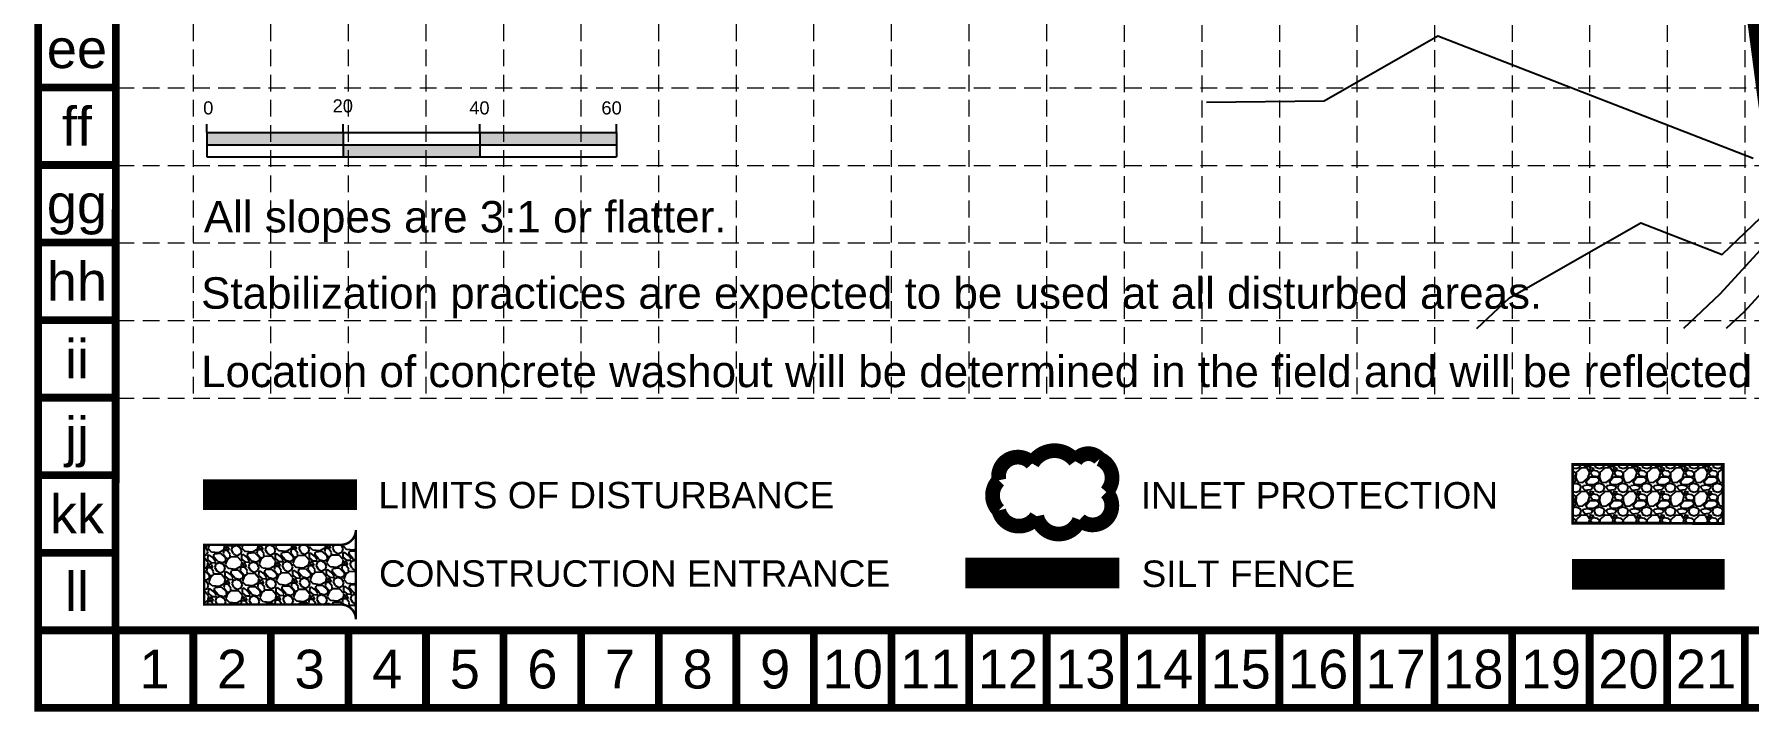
# Model space of a CAD drawing. Header units: feet. Extents: x 2592453 to 2593193, y 7034816 to 7035279.
# Drawn here: x 2592452.8 to 2592708.1, y 7034816.2 to 7034917.2 of the extents above; entities that cross this region are included whole.
import ezdxf
from ezdxf.enums import TextEntityAlignment as Align

# ---------------------------------------------------------------- set-up
doc = ezdxf.new("R2010")
doc.units = ezdxf.units.FT
doc.header["$LTSCALE"] = 40
doc.header["$MEASUREMENT"] = 0
for name, pattern in [('ACAD_ISO02W100', [15, 12, -3]), ('DASHED', [0.75, 0.5, -0.25]), ('HIDDEN', [0.375, 0.25, -0.125])]:
    doc.linetypes.add(name, pattern=pattern)
doc.layers.get('0').update_dxf_attribs({"color": 252})
for name, color, linetype in [('1 LIMITS OF DISTURBANCE', 1, 'DASHED'), ('BASE', 7, 'Continuous'), ('CONT-MNR', 252, 'Continuous'), ('GRID', 254, 'HIDDEN'), ('LEGEND', 7, 'Continuous')]:
    doc.layers.add(name, color=color, linetype=linetype)
doc.styles.add("L200'", font='ARIAL.TTF', dxfattribs={"height": 0.001968503937008})
doc.styles.get("Standard").update_dxf_attribs({"font": 'ARIAL.TTF'})

msp = doc.modelspace()

# ---------------------------------------------------------------- hatches: boundary and pattern name
h = msp.add_hatch(color=7)
h.paths.add_polyline_path([(2592498.848366947, 7034900.70972182), (2592498.848366947, 7034902.541076735), (2592478.52118007, 7034902.541076735), (2592478.52118007, 7034900.70972182)])
h.paths.add_polyline_path([(2592498.848366947, 7034900.70972182), (2592498.848366947, 7034898.878366905), (2592519.175553824, 7034898.878366905), (2592519.175553824, 7034900.70972182)])
h.paths.add_polyline_path([(2592519.175553824, 7034902.541076735), (2592519.175553824, 7034900.70972182), (2592539.502740701, 7034900.70972182), (2592539.502740701, 7034902.541076735)])
at = {"layer": 'LEGEND', "linetype": 'ACAD_ISO02W100'}
h = msp.add_hatch(dxfattribs=at)
h.set_pattern_fill('GRAVEL', color=240, scale=3.519539100000001, style=0)
h.set_pattern_definition([(228.0128, (2592431.456626537, 7034666.592982843), (-28.15630657801153, -31.67585662183916), [0.4735047123575999, -46.8770509923408]), (184.9697, (2592431.139868019, 7034666.241028932), (42.23447290085745, 3.519508504671423), [0.8125489529388001, -80.4423217041675]), (132.5103999999999, (2592430.330374025, 7034666.170638151), (35.19535833285871, -38.71496062802883), [0.5729387310108001, -56.72100476085121]), (267.2737, (2592428.957753777, 7034665.290753376), (3.519525084235142, 70.39078303817064), [0.7399408613058, -73.25413119111779]), (292.8337, (2592428.922558385, 7034664.551650165), (-17.59773036257332, 42.23445657111157), [0.7255705831605006, -71.83158627998436]), (357.2737, (2592429.204121514, 7034663.882937736), (-70.39078303817065, 3.519525084235143), [0.7399408613058003, -73.25413119111784]), (37.6942, (2592429.943224725, 7034663.847742345), (-45.75403415318968, -35.19535723058733), [0.9785339364338996, -96.87478227709586]), (72.2553, (2592430.717523327, 7034664.446063992), (24.63681157976252, 77.42984693569895), [0.9238367792808009, -91.45987282465117]), (121.4296, (2592430.999086455, 7034665.325948766), (-28.15634178050568, 45.75399083074152), [0.7424467731450004, -73.50231149075434]), (175.2364, (2592430.611937154, 7034665.959465805), (38.7149334306088, -3.519509298870233), [0.8476176405311929, -41.53324678833292]), (222.3974, (2592429.76724777, 7034666.029856587), (-42.23449507238968, -38.71490223233909), [1.0961534136168, -108.5192688974626]), (138.8141, (2592432.442097486, 7034665.255557984), (-24.63678407139794, 21.11722514420478), [0.3741305258691003, -37.03908044030042]), (171.4692, (2592432.160534358, 7034665.501925722), (45.75400226333979, -7.039106039694323), [0.7117810289666939, -70.46649080557934]), (225, (2592431.456626537, 7034665.607511895), (-3.907473344888503e-16, -3.519540189117687), [0.4977367390611002, -4.479641210167203]), (203.1985999999999, (2592431.210258801, 7034666.029856587), (17.59769455207224, 7.03908286432147), [0.2680410587778002, -26.53596979144651]), (291.8014, (2592430.963891064, 7034665.924270414), (-3.519538785003535, 10.55861826087208), [0.3790649196872999, -18.5742338577642]), (30.9638, (2592431.104672628, 7034665.572316504), (10.55861033936528, 7.039086940918714), [0.615669455223894, -19.90659409899911]), (161.5651, (2592431.632603493, 7034665.889075022), (7.039079729566923, -3.519533480079885), [0.4451900202981005, -10.68457104577171]), (16.38950000000001, (2592428.922558385, 7034665.924270414), (35.19539873739686, 10.5585916419193), [0.6236623285199999, -61.7427289027395]), (70.3462, (2592429.520880033, 7034666.100247369), (-14.07813967293903, -38.71493761634959), [0.5232182021451001, -51.79849290665279]), (293.1986, (2592431.632603493, 7034666.592982843), (-7.039082864321472, 17.59769455207224), [0.5360785980165003, -26.26793225220781]), (343.6105, (2592431.843775839, 7034666.100247369), (-35.19539873739686, 10.55859164191931), [0.623662328519994, -61.74272890273876]), (339.444, (2592428.922558385, 7034663.742156172), (-17.59770199193918, 7.039064109249225), [0.601418841408, -29.46953730714839]), (294.7751, (2592429.485684642, 7034663.530983825), (-17.59766800974297, 38.71494214329656), [0.5039205692597941, -49.8882102670409]), (66.80140000000002, (2592431.667798884, 7034663.073443742), (7.039082864321478, 17.59769455207224), [0.5360785980165002, -26.2679322522078]), (17.35400000000001, (2592431.87897123, 7034663.566179217), (-45.75401540629027, -14.07813705048601), [0.5899838588720999, -58.40824364907841]), (69.444, (2592429.943224725, 7034663.073443742), (-7.039064109249239, -17.59770199193918), [0.3007094207040003, -29.77024672785241]), (101.3098999999995, (2592431.456626537, 7034663.073443742), (-3.519530766300188, 14.07815904750625), [0.1794612987089994, -17.76673544343382]), (165.9638, (2592431.421431147, 7034663.249420698), (10.55861922163224, -3.519532262806947), [0.7255705831605, -13.785858677745]), (186.009, (2592430.717523327, 7034663.425397652), (35.19539012330407, 3.519536697850655), [0.6724079450550005, -66.56829153288933]), (303.6901, (2592431.104672628, 7034665.255557984), (-3.519543796850237, 7.039076643558306), [0.5075949680802001, -12.1822827534639]), (353.1572, (2592431.386235756, 7034664.833213293), (59.83216246677693, -7.039106349008916), [0.8861988281454004, -87.7335326462133]), (60.94540000000001, (2592432.266120531, 7034664.72762712), (-14.07815649572893, -24.63677505350805), [0.3623576675796, -35.87351467655342]), (90, (2592432.442097486, 7034665.044385639), (-3.519539100000001, 3.5195391), [0.211172346, -3.308366754]), (120.2564, (2592430.647132544, 7034663.530983825), (14.07813840390216, -24.63678234347676), [0.4889484499284001, -48.40605140263202]), (48.01279999999997, (2592430.400764808, 7034663.953328517), (28.15630657801153, 31.67585662183916), [0.9470094247151997, -46.40354627998319]), (0, (2592431.034281846, 7034664.657236338), (3.519539100000001, 3.5195391), [0.9150801660000003, -2.604458934]), (325.3048, (2592431.949362012, 7034664.657236338), (-35.19537079428212, 24.63680400180433), [0.5564884052574001, -55.09230988601341]), (254.0546, (2592432.406902094, 7034664.340477819), (-3.519538710374285, -14.0781568457572), [0.5124519320382004, -25.11017986526281]), (207.646, (2592432.266120531, 7034663.847742345), (-66.87122814320468, -35.19541814680051), [0.8343595367415005, -82.60173139943342]), (175.4261, (2592431.52701732, 7034663.460593044), (-45.7540102650014, 3.51952080248316), [0.882696886740892, -87.38689675979263])])
h.paths.add_polyline_path([(2592681.883307576, 7034844.338548179), (2592704.281202714, 7034844.298748177), (2592704.281202714, 7034853.097595927), (2592681.883307576, 7034853.063823043)])
at = {"layer": 'LEGEND'}
h = msp.add_hatch(dxfattribs=at)
h.set_pattern_fill('GRAVEL', color=4, scale=3.558068791200001, angle=-43.93425516442545, style=0)
h.set_pattern_definition([(184.0785448355745, (2587504.774951861, 7032679.908823911), (-42.71669199148998, -3.31103212887135), [0.4786883428928829, -47.39023134004641]), (141.0354448355745, (2587504.297474942, 7032679.874777756), (33.21622412811606, -27.0621749842705), [0.8214442256867623, -81.32295343650792]), (88.57614483557452, (2587503.658773033, 7032680.39133372), (-1.532837200852051, -52.87228105928865), [0.579210902381866, -57.34195049718054]), (223.3394448355745, (2587502.042302073, 7032680.713554452), (51.93636052410641, 48.77720540109473), [0.7480412665243055, -74.05607115363108]), (248.8994448355745, (2587501.498251336, 7032680.200159554), (16.81293616190472, 43.09107316800266), [0.7335136716498359, -72.61795311925991]), (313.3394448355745, (2587501.234181216, 7032679.515827217), (-48.77720540109473, 51.93636052410639), [0.7480412665243056, -74.05607115363111]), (353.7599448355745, (2587501.747576114, 7032678.97177648), (-57.99686673952775, 6.470242231391147), [0.9892463079485451, -97.93530620939259]), (28.32104483557454, (2587502.730960636, 7032678.864251792), (72.24756535039964, 39.0895259230241), [0.9339503608645059, -92.4611177482052]), (77.49534483557453, (2587503.553120169, 7032679.307329223), (11.59475601738994, 53.05947170734924), [0.7505746115036351, -74.30696837444196]), (131.3021448355745, (2587503.715634403, 7032680.040099724), (25.71656378682583, -29.71801685795298), [0.8568968231222781, -41.98792654264767]), (178.4631448355746, (2587503.150057695, 7032680.683834524), (-57.9032797183342, 1.439239266311649), [1.108153408881659, -109.7072693148664]), (94.87984483557392, (2587504.554287015, 7032678.243914786), (-3.123856160493722, 32.65469623606647), [0.3782262705733501, -37.44456089985724]), (127.5349448355745, (2587504.522112683, 7032678.620771732), (28.37240263958675, -37.21775468667793), [0.7195731581259142, -71.23791344176752]), (181.0657448355745, (2587504.08371481, 7032679.191381331), (-2.468704517501382, -2.562295721289353), [0.5031856465202905, -4.528681492888992]), (159.2643448355745, (2587504.200598616, 7032679.671665984), (17.74888473065248, -7.218924850415596), [0.2709754030002097, -26.82646882916338]), (247.8671448355745, (2587503.947176858, 7032679.7676064), (4.843817235607351, 10.15558901731994), [0.3832146830186136, -18.77757283894394]), (347.0295448355745, (2587503.80279828, 7032679.412628756), (12.6242933559417, -2.281510157962162), [0.6224094155758247, -20.1245189186094]), (117.6308448355745, (2587504.409325857, 7032679.272929737), (2.655891158741591, -7.499699416983971), [0.4500636794676768, -10.80153898143062]), (332.4552448355745, (2587502.461045799, 7032681.199454577), (33.02904818026958, -17.00017685729059), [0.6304897898006401, -62.418649303359]), (26.41194483557449, (2587503.020071125, 7032680.907889685), (-37.40491409730283, -18.31044640291844), [0.5289460645685834, -52.36555009215723]), (249.2643448355745, (2587504.903066608, 7032679.785388723), (7.218924850415599, 17.74888473065247), [0.5419472479316274, -26.55549698423194]), (299.6762448355745, (2587504.711185778, 7032679.278545207), (-18.21686165348751, 32.37390906843695), [0.6304897898006397, -62.41864930335897]), (295.5097448355746, (2587500.930449472, 7032679.610831721), (-7.874081744732944, 17.46810291987784), [0.6080027950402559, -29.79215118924769]), (250.8408448355745, (2587501.192294436, 7032679.062101425), (14.34429510821471, 40.5287524654278), [0.5094371733864334, -50.4343548847015]), (22.86714483557454, (2587502.459985803, 7032677.198406757), (17.46811135541392, 7.874063173025469), [0.5419472479316283, -26.55549698423199]), (333.4197448355745, (2587502.959342024, 7032677.409005822), (-43.18464068455076, 21.84398815415271), [0.5964426295376474, -59.04766021113146]), (25.50974483557453, (2587501.204461288, 7032678.408071595), (-17.46810291987785, -7.87408174473293), [0.3040013975201281, -30.09615258676784]), (57.37564483557449, (2587502.306248107, 7032677.346528982), (7.31252801000018, 12.7178795490691), [0.1814259276632879, -17.96123444197254]), (122.0295448355745, (2587502.404060346, 7032677.499330766), (5.218187226392351, -9.968402559354137), [0.7335136716498348, -13.93677755169082]), (142.0747448355744, (2587502.015036548, 7032678.121186263), (28.091650714275, -22.12474374111967), [0.67976904255876, -67.2970391454599]), (259.7558448355745, (2587503.580614942, 7032679.182022213), (2.375108067604307, 7.593295771725535), [0.5131517972044461, -12.3156466909755]), (309.2229448355745, (2587503.489354086, 7032678.677050521), (38.62158490516268, -47.09257259395734), [0.8959003732114053, -88.69398395097116]), (17.01114483557456, (2587504.055866705, 7032677.983005735), (-27.53010700758584, -8.061250402708737), [0.3663245304667862, -36.26623525827556]), (46.06574483557452, (2587504.40616479, 7032678.090177091), (-0.09359117482628075, 5.030998681953463), [0.213484127472, -3.344584663727999]), (76.3221448355745, (2587502.037851762, 7032678.247429186), (-7.031765725682979, -27.81087318263823), [0.494301148748669, -48.93597028114505]), (4.07854483557453, (2587502.154735568, 7032678.72771384), (42.71669199148998, 3.311032128871358), [0.9573766857857657, -46.91154299715351]), (316.0657448355745, (2587503.109689405, 7032678.79580615), (5.030998681953466, 0.09359117482628136), [0.9250978857120002, -2.632970905488]), (281.3705448355745, (2587503.775886087, 7032678.153943175), (-8.341987044248294, 42.62310992182619), [0.5625804888517968, -55.69542569950238]), (210.1203448355744, (2587503.88680109, 7032677.602405143), (-12.43710997165556, -7.780476557810506), [0.5180619321363027, -25.38507025536675]), (163.7117448355745, (2587503.438690767, 7032677.342432003), (-73.37064947333077, 21.28239191956375), [0.8434935779858228, -83.50600298527921]), (131.4918448355745, (2587502.629051419, 7032677.579007349), (-30.84114458045827, 34.65543178206526), [0.8923600947641688, -88.34355331379537])])
edge = h.paths.add_edge_path()
edge.add_line((2592500.718480495, 7034829.994667495), (2592500.718480495, 7034843.338850373))
edge.add_arc((2592498.494450462, 7034843.338850373), 2.224030032753944, -89.96094407501602, 0, ccw=False)
edge.add_line((2592498.495966482, 7034841.114820858), (2592478.114094428, 7034841.112974737))
edge.add_line((2592478.114094428, 7034841.112974737), (2592478.114094428, 7034832.210186034))
edge.add_line((2592478.114094428, 7034832.210186034), (2592498.492934441, 7034832.218697011))
edge.add_arc((2592498.494450462, 7034829.994667495), 2.22403003257146, 0, 90.0390559489768, ccw=False)

# ---------------------------------------------------------------- linework, layer by layer
at = {"color": 7}
for p, q in [((2592478.52118007, 7034902.541076735), (2592478.52118007, 7034903.760707946)), ((2592478.52118007, 7034902.541076735), (2592498.848366947, 7034902.541076735)), ((2592478.52118007, 7034902.541076735), (2592478.52118007, 7034898.878366905)), ((2592498.848366947, 7034902.541076735), (2592498.848366947, 7034903.760707946)), ((2592498.848366947, 7034902.541076735), (2592539.502740701, 7034902.541076735)), ((2592498.848366947, 7034902.541076735), (2592498.848366947, 7034898.878366905)), ((2592519.175553824, 7034902.541076735), (2592519.175553824, 7034903.760707946)), ((2592519.175553824, 7034902.541076735), (2592519.175553824, 7034898.878366905)), ((2592539.502740701, 7034902.541076735), (2592539.502740701, 7034903.760707946)), ((2592539.502740701, 7034902.541076735), (2592539.502740701, 7034898.878366905)), ((2592478.52118007, 7034900.70972182), (2592539.502740701, 7034900.70972182)), ((2592478.52118007, 7034898.878366905), (2592498.848366947, 7034898.878366905)), ((2592498.848366947, 7034898.878366905), (2592539.502740701, 7034898.878366905))]:
    msp.add_line(p, q, dxfattribs=at)
at = {"layer": '1 LIMITS OF DISTURBANCE', "ltscale": 0.25, "const_width": 3}
msp.add_lwpolyline([(2592711.291587986, 7034904.77415853), (2592707.361316803, 7034934.447562862), (2592637.051327682, 7034995.103571439), (2592652.206304623, 7035020.220522155), (2592647.193183999, 7035037.770443957), (2592649.339221909, 7035050.942974989), (2592651.791714547, 7035076.062616287), (2592666.200643057, 7035097.812628807), (2592650.519948802, 7035115.848432541), (2592631.695635979, 7035147.083209231), (2592640.286198809, 7035174.736079531), (2592652.510622287, 7035195.676412534), (2592660.151047241, 7035179.316748382), (2592707.165775607, 7035121.46525366), (2592753.49172881, 7035107.734937219)], dxfattribs=at)
at = {"layer": 'BASE', "const_width": 1.155}
for points in [[(2592453.414419404, 7034816.827223675), (2593192.614419403, 7034816.827223675), (2593192.614419403, 7035278.827223675), (2592453.414419404, 7035278.827223675)], [(2592464.939191815, 7034828.374199039), (2593181.09668709, 7034828.354169684), (2593181.081760511, 7035267.282749348), (2592465.084729146, 7035267.29604566)]]:
    msp.add_lwpolyline(points, close=True, dxfattribs=at)
for points in [[(2592464.964419404, 7034909.227223675), (2592453.414419404, 7034909.227223675)], [(2592464.964419404, 7034897.677223675), (2592453.414419404, 7034897.677223675)], [(2592464.964419404, 7034886.127223675), (2592453.414419404, 7034886.127223675)], [(2592464.964419404, 7034874.577223675), (2592453.414419404, 7034874.577223675)], [(2592464.964419404, 7034863.027223676), (2592453.414419404, 7034863.027223676)], [(2592464.964419404, 7034851.477223675), (2592453.414419404, 7034851.477223675)], [(2592464.964419404, 7034839.927223675), (2592453.414419404, 7034839.927223675)], [(2592464.964419404, 7034828.377223675), (2592453.414419404, 7034828.377223675)], [(2592464.964419404, 7034816.827223675), (2592464.964419404, 7034828.377223675)], [(2592476.514419403, 7034816.827223675), (2592476.514419403, 7034828.377223675)], [(2592488.064419404, 7034816.827223675), (2592488.064419404, 7034828.377223675)], [(2592499.614419403, 7034816.827223675), (2592499.614419403, 7034828.377223675)], [(2592511.164419404, 7034816.827223675), (2592511.164419404, 7034828.377223675)], [(2592522.714419404, 7034816.827223675), (2592522.714419404, 7034828.377223675)], [(2592534.264419403, 7034816.827223675), (2592534.264419403, 7034828.377223675)], [(2592545.814419404, 7034816.827223675), (2592545.814419404, 7034828.377223675)], [(2592557.364419403, 7034816.827223675), (2592557.364419403, 7034828.377223675)], [(2592568.914419404, 7034816.827223675), (2592568.914419404, 7034828.377223675)], [(2592580.464419404, 7034816.827223675), (2592580.464419404, 7034828.377223675)], [(2592592.014419403, 7034816.827223675), (2592592.014419403, 7034828.377223675)], [(2592603.564419404, 7034816.827223675), (2592603.564419404, 7034828.377223675)], [(2592615.114419403, 7034816.827223675), (2592615.114419403, 7034828.377223675)], [(2592626.664419404, 7034816.827223675), (2592626.664419404, 7034828.377223675)], [(2592638.214419404, 7034816.827223675), (2592638.214419404, 7034828.377223675)], [(2592649.764419403, 7034816.827223675), (2592649.764419403, 7034828.377223675)], [(2592661.314419404, 7034816.827223675), (2592661.314419404, 7034828.377223675)], [(2592672.864419403, 7034816.827223675), (2592672.864419403, 7034828.377223675)], [(2592684.414419404, 7034816.827223675), (2592684.414419404, 7034828.377223675)], [(2592695.964419404, 7034816.827223675), (2592695.964419404, 7034828.377223675)], [(2592707.514419403, 7034816.827223675), (2592707.514419403, 7034828.377223675)]]:
    msp.add_lwpolyline(points, dxfattribs=at)
at = {"layer": 'CONT-MNR', "color": 35, "flags": 128}
for points, elevation in [([(2592627.368065724, 7034907.059236798), (2592644.895683142, 7034907.2367307), (2592661.816475388, 7034916.924259535), (2592708.766478988, 7034898.696004844)], 463), ([(2592667.615961895, 7034873.332991818), (2592672.48408997, 7034877.874098443), (2592692.021224246, 7034889.059541119), (2592704.157344373, 7034884.347714246), (2592715.597823834, 7034895.329327461)], 462), ([(2592746.752121822, 7034873.332991818), (2592745.866968574, 7034888.199262332), (2592715.897055584, 7034891.648649106), (2592703.806017096, 7034878.438715165), (2592698.37496177, 7034873.332991818)], 462), ([(2592731.703471128, 7034873.332991818), (2592731.22532704, 7034881.363487523), (2592714.254161933, 7034883.316783565), (2592707.407328225, 7034875.836349104), (2592704.744459324, 7034873.332991818)], 463)]:
    msp.add_lwpolyline(points, dxfattribs=dict(at, elevation=elevation))
at = {"layer": 'GRID', "color": 252, "linetype": 'HIDDEN', "lineweight": 0, "ltscale": 0.25}
for p, q in [((2592476.475802967, 7035267.386879371), (2592476.475802967, 7034862.976211449)), ((2592488.025802967, 7035267.386879371), (2592488.025802967, 7034862.976211449)), ((2592499.575802967, 7035267.386879371), (2592499.575802967, 7034862.976211449)), ((2592511.125802967, 7035267.386879371), (2592511.125802967, 7034862.976211449)), ((2592522.675802967, 7035267.386879371), (2592522.675802967, 7034862.976211449)), ((2592534.225802967, 7035267.386879371), (2592534.225802967, 7034862.976211449)), ((2592545.775802967, 7035267.386879371), (2592545.775802967, 7034862.976211449)), ((2592557.325802967, 7035267.386879371), (2592557.325802967, 7034862.976211449)), ((2592568.875802967, 7035267.386879371), (2592568.875802967, 7034862.976211449)), ((2592580.425802967, 7035267.386879371), (2592580.425802967, 7034862.976211449)), ((2592591.975802967, 7035267.386879371), (2592591.975802967, 7034862.976211449)), ((2592603.525802967, 7035267.386879371), (2592603.525802967, 7034862.976211449)), ((2592615.114419403, 7035267.277223676), (2592615.114419403, 7034862.976211449)), ((2592626.664419404, 7035267.277223676), (2592626.664419404, 7034862.976211449)), ((2592638.214419404, 7035267.277223676), (2592638.214419404, 7034862.976211449)), ((2592649.764419403, 7035267.277223676), (2592649.764419403, 7034862.976211449)), ((2592661.314419404, 7035267.277223676), (2592661.314419404, 7034862.976211449)), ((2592672.864419403, 7035267.277223676), (2592672.864419403, 7034862.976211449)), ((2592684.414419404, 7035267.277223676), (2592684.414419404, 7034862.976211449)), ((2592695.964419404, 7035267.277223676), (2592695.964419404, 7034862.976211449)), ((2592707.514419403, 7035267.277223676), (2592707.514419403, 7034862.976211449)), ((2592465.223382468, 7034909.176211448), (2593181.323382468, 7034909.176211448)), ((2592465.223382468, 7034897.626211449), (2593181.323382468, 7034897.626211449)), ((2592465.223382468, 7034886.076211449), (2593181.323382468, 7034886.076211449)), ((2592465.223382468, 7034874.526211449), (2593181.323382468, 7034874.526211449)), ((2592465.223382468, 7034862.976211449), (2593181.323382468, 7034862.976211449))]:
    msp.add_line(p, q, dxfattribs=at)
at = {"layer": 'LEGEND', "color": 170, "ltscale": 100, "const_width": 2.190105653967}
msp.add_lwpolyline([(2592601.413985825, 7034853.218471443, 0.5205670505517462), (2592601.413985825, 7034853.218471443, 0.7651954600696135), (2592596.459927914, 7034850.7245424, 0.4178788784126488), (2592596.429239476, 7034846.237377744, 0.6649002420699669), (2592602.090578626, 7034845.373143268, 0.744833174426672), (2592608.475795406, 7034844.837045044, 0.9756416855879776), (2592612.453482751, 7034848.945949793, 0.5205670505517462), (2592611.463032128, 7034853.895899584, 0.5205670505517462), (2592607.831378391, 7034853.565902539, 0.5402640007904789), (2592601.413985825, 7034853.218471443)], format="xyb", close=True, dxfattribs=at)
at = {"layer": 'LEGEND', "color": 240, "const_width": 0.4399423875000001}
msp.add_lwpolyline([(2592681.883307576, 7034844.338548179), (2592704.281202714, 7034844.298748177), (2592704.281202714, 7034853.097595927), (2592681.883307576, 7034853.063823043)], close=True, dxfattribs=at)
at = {"layer": 'LEGEND', "color": 1, "linetype": 'HIDDEN', "ltscale": 0.6, "const_width": 4.573799999999999}
msp.add_lwpolyline([(2592477.944603081, 7034848.598613414), (2592500.894976934, 7034848.598613414)], dxfattribs=at)
at = {"layer": 'LEGEND', "color": 4, "const_width": 0.3558068791200001}
msp.add_lwpolyline([(2592500.718480495, 7034829.994667495), (2592500.718480495, 7034843.338850373, -0.4140139244211871), (2592498.495966482, 7034841.114820858), (2592478.114094428, 7034841.112974737), (2592478.114094428, 7034832.210186034), (2592498.492934441, 7034832.218697011, -0.4144132285109485)], format="xyb", close=True, dxfattribs=at)
at = {"layer": 'LEGEND', "color": 200, "const_width": 4.573799999999999}
msp.add_lwpolyline([(2592591.435784914, 7034836.911674525), (2592614.386158767, 7034836.911674525)], dxfattribs=at)
at = {"layer": 'LEGEND', "color": 84, "const_width": 4.573799999999999}
msp.add_lwpolyline([(2592681.767552605, 7034836.703736942), (2592704.505371282, 7034836.704102828)], dxfattribs=at)

# ---------------------------------------------------------------- texts
at = {"color": 7}
for s, p in [('0', (2592477.981954666, 7034905.215134948)), ('20', (2592497.24913158, 7034905.512615322)), ('40', (2592517.594378017, 7034905.215134948)), ('60', (2592537.269128302, 7034905.215145583))]:
    msp.add_text(s, height=1.951409939676523, dxfattribs=at).set_placement(p)
at = {"layer": 'BASE'}
for s, p in [('ee', (2592459.189419404, 7034915.002223675)), ('ff', (2592459.189419404, 7034903.452223675)), ('gg', (2592459.189419404, 7034891.902223676)), ('hh', (2592459.189419404, 7034880.352223675)), ('ii', (2592459.189419404, 7034868.802223675)), ('jj', (2592459.189419404, 7034857.252223675)), ('kk', (2592459.189419404, 7034845.702223675)), ('ll', (2592459.189419404, 7034834.152223676)), ('1', (2592470.739419403, 7034822.602223675)), ('2', (2592482.289419404, 7034822.602223675)), ('3', (2592493.839419404, 7034822.602223675)), ('4', (2592505.389419403, 7034822.602223675)), ('5', (2592516.939419404, 7034822.602223675)), ('6', (2592528.489419403, 7034822.602223675)), ('7', (2592540.039419404, 7034822.602223675)), ('8', (2592551.589419404, 7034822.602223675)), ('9', (2592563.139419403, 7034822.602223675)), ('10', (2592574.689419404, 7034822.602223675)), ('11', (2592586.239419403, 7034822.602223675)), ('12', (2592597.789419404, 7034822.602223675)), ('13', (2592609.339419404, 7034822.602223675)), ('14', (2592620.889419403, 7034822.602223675)), ('15', (2592632.439419404, 7034822.602223675)), ('16', (2592643.989419403, 7034822.602223675)), ('17', (2592655.539419404, 7034822.602223675)), ('18', (2592667.089419404, 7034822.602223675)), ('19', (2592678.639419403, 7034822.602223675)), ('20', (2592690.189419404, 7034822.602223675)), ('21', (2592701.739419403, 7034822.602223675))]:
    msp.add_text(s, height=5.775, dxfattribs=at).set_placement(p, align=Align.MIDDLE_CENTER)
at = {"layer": 'BASE', "color": 7, "style": "L200'"}
for s, p in [('All slopes are 3:1 or flatter.', (2592478.072379669, 7034887.635836048)), ('Stabilization practices are expected to be used at all disturbed areas.', (2592477.67182949, 7034876.276180142)), ('Location of concrete washout will be determined in the field and will be reflected on this Site Map.', (2592477.678393031, 7034864.596026045))]:
    msp.add_text(s, height=4.68403683335269, dxfattribs=at).set_placement(p)
at = {"layer": 'LEGEND', "style": "L200'"}
for s, p in [('LIMITS OF DISTURBANCE', (2592504.072715099, 7034846.546843932)), ('INLET PROTECTION', (2592617.581995037, 7034846.516980942)), ('CONSTRUCTION ENTRANCE', (2592504.153738024, 7034834.86439498)), ('SILT FENCE', (2592617.704974229, 7034834.834085987))]:
    msp.add_text(s, height=3.938445022997408, dxfattribs=at).set_placement(p)

doc.saveas('drawing.dxf')
